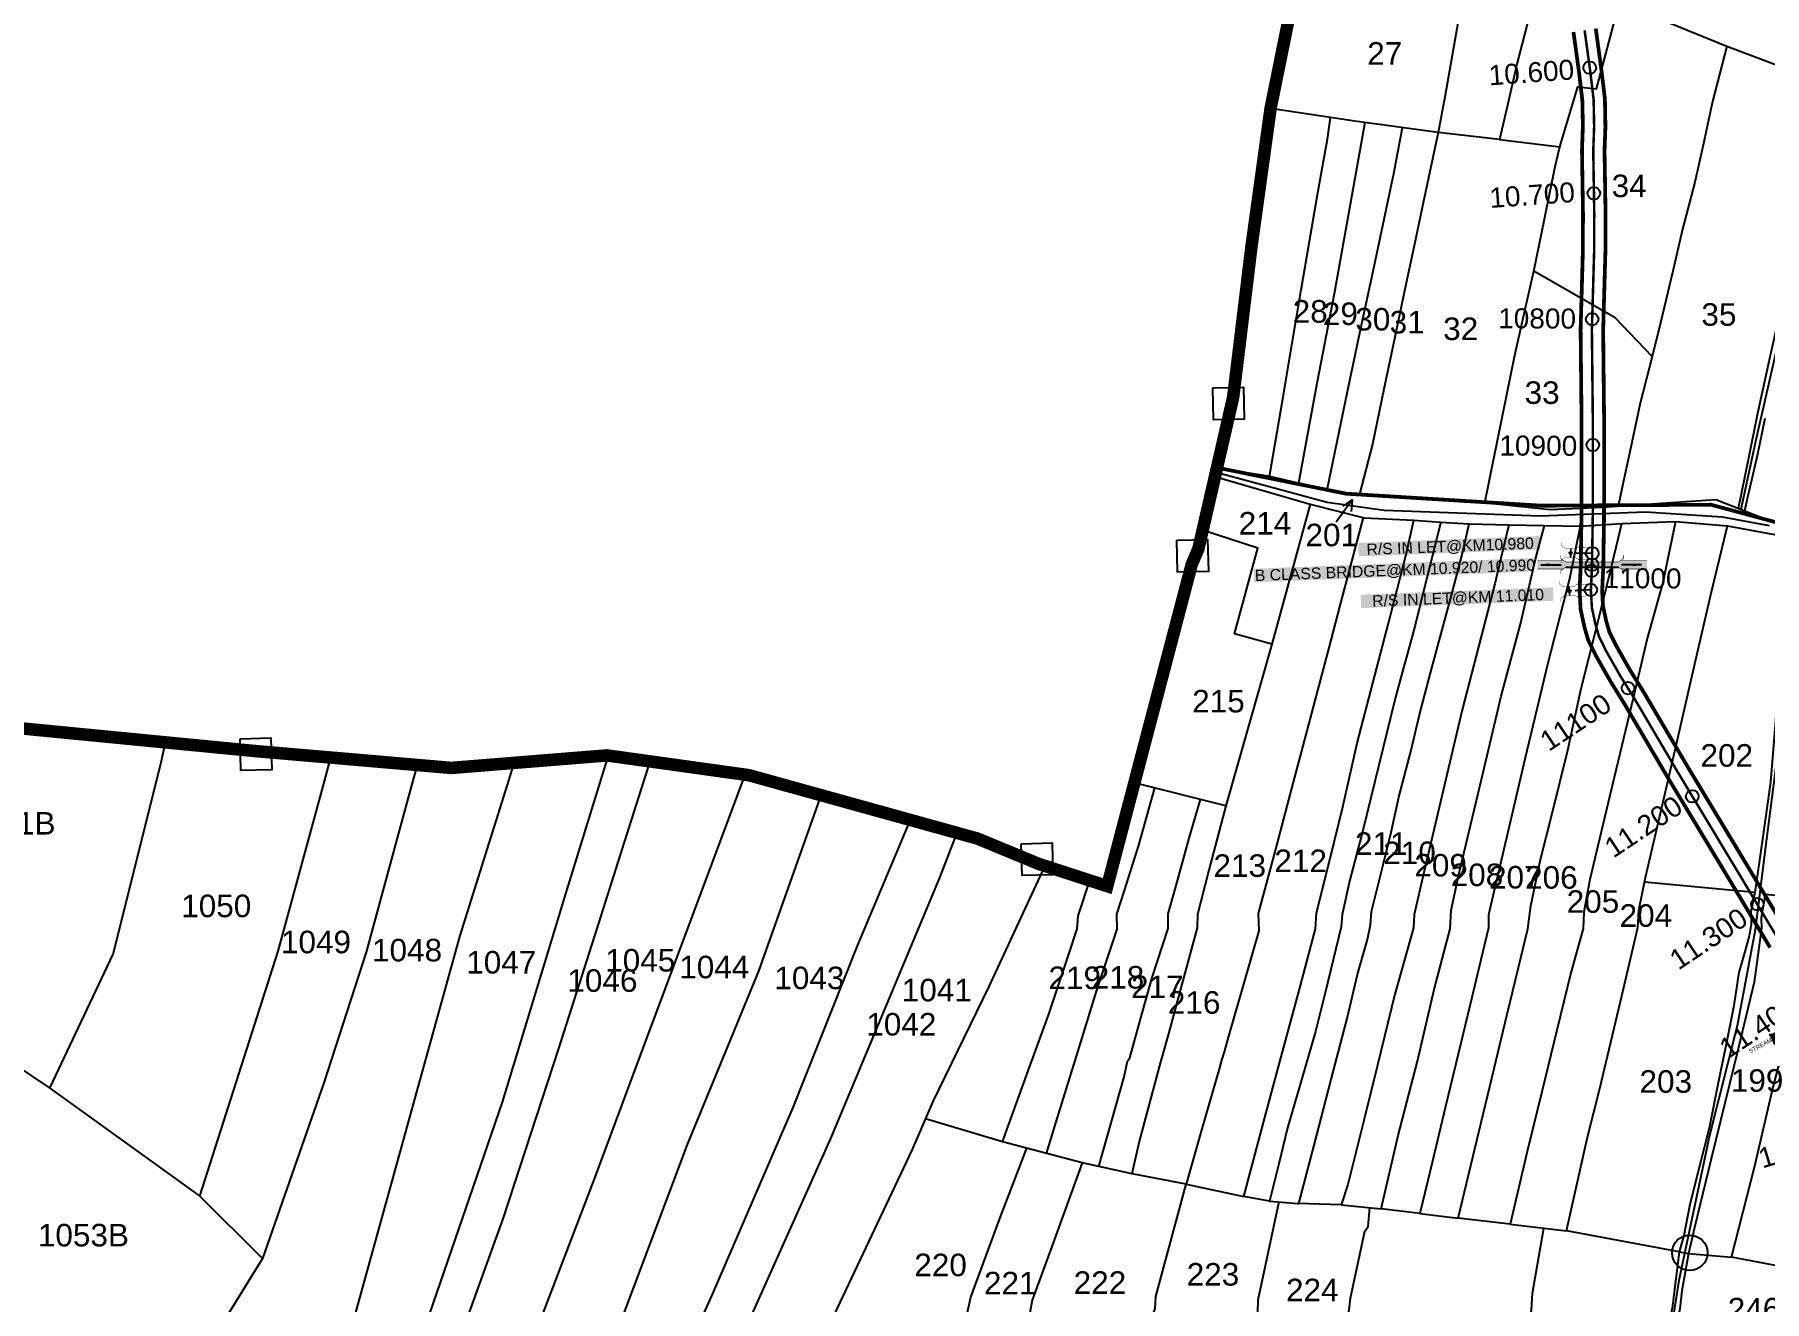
# Model space of a CAD drawing. Header units: inches. Extents: x 192867 to 224088, y 1602358 to 1617481.
# Drawn here: x 196895 to 198276, y 1611734 to 1612745 of the extents above; entities that cross this region are included whole.
import ezdxf
from ezdxf.enums import TextEntityAlignment as Align

# ---------------------------------------------------------------- set-up
doc = ezdxf.new("R2010")
doc.units = ezdxf.units.IN
doc.header["$LTSCALE"] = 15
doc.header["$MEASUREMENT"] = 0
doc.header["$PDMODE"] = 32
doc.header["$PDSIZE"] = 10
doc.linetypes.add('ACAD_ISO02W100', pattern=[15, 12, -3])
doc.linetypes.add('HIDDEN2', pattern=[0.1875, 0.125, -0.0625])
for name, color, linetype in [('BOUNDRY STONES', 240, 'Continuous'), ('CANAL1', 7, 'Continuous'), ('CSMark', 72, 'Continuous'), ('PLOTS', 7, 'Continuous'), ('PLOTS NO', 7, 'Continuous'), ('ROADS', 1, 'Continuous'), ('STRUCTURE', 5, 'Continuous'), ('text2', 7, 'Continuous'), ('VILLAGE BOUNDRY', 5, 'Continuous')]:
    doc.layers.add(name, color=color, linetype=linetype)
doc.styles.get("Standard").update_dxf_attribs({"font": 'arial.ttf'})
doc.dimstyles.get("Standard").update_dxf_attribs({"dimtxt": 0.18, "dimasz": 0.18, "dimexe": 0.18, "dimexo": 0.0625, "dimgap": 0.09, "dimtad": 0, "dimtih": 1, "dimtoh": 1, "dimdec": 4, "dimzin": 0, "dimdsep": 46, "dimtxsty": 'Standard', "dimcen": 0.09, "dimadec": 0, "dimazin": 0, "dimtfac": 1, "dimtdec": 4, "dimtofl": 0, "dimtmove": 0, "dimatfit": 3, "dimfxl": 1, "dimtolj": 1, "dimtzin": 0, "dimarcsym": 0})

# ---------------------------------------------------------------- blocks, each defined once
blk = doc.blocks.new('OT')
at = {"layer": 'STRUCTURE', "color": 190}
for points, const_width in [([(769751.4, 1706595.8), (769729.4, 1706595.8)], 0.5), ([(769775.2, 1706601.8), (769775.2, 1706597.8), (769769.2, 1706593.8), (769761.8, 1706593.8), (769754.4, 1706593.8), (769748.4, 1706597.8), (769748.4, 1706601.8)], 0.5), ([(769748.4, 1706573), (769748.4, 1706577), (769754.4, 1706581), (769761.8, 1706581), (769761.8, 1706581), (769761.8, 1706581), (769769.2, 1706581), (769775.2, 1706577), (769775.2, 1706573)], 0.5), ([(769761.8, 1706593.8), (769761.8, 1706581)], 2.5), ([(769751.4, 1706579), (769729.4, 1706579)], 0.5)]:
    blk.add_lwpolyline(points, dxfattribs=dict(at, const_width=const_width))
at = {"layer": 'STRUCTURE', "color": 0}
blk.add_circle((769761.8, 1706587.4), 1.87, dxfattribs=at)
blk.add_leader([(769732.6, 1706587.4), (769753.8, 1706587.4)], dimstyle='Standard', override={"dimasz": 10, "dimgap": 0.09, "dimtad": 0}, dxfattribs=at)
blk = doc.blocks.new('SLB')
at = {"layer": 'STRUCTURE'}
h = blk.add_hatch(dxfattribs=at)
h.set_pattern_fill('DOTS', color=6, scale=20, angle=320.3722, style=0)
h.set_pattern_definition([(320.372247934, (-159.4327, -72.9564), (1.2786241598, 0.5641323054), [0, -1.25])])
h.paths.add_polyline_path([(769699.5, 1706871.1), (769699.5, 1706861.1), (769729.1, 1706861.1), (769732.1, 1706863.1), (769792.1, 1706863.1), (769795.1, 1706861.1), (769824.7, 1706861.1), (769824.7, 1706871.1), (769795.1, 1706871.1), (769792.1, 1706869.1), (769732.1, 1706869.1), (769729.1, 1706871.1)])
at = {"layer": 'STRUCTURE', "color": 6, "linetype": 'ACAD_ISO02W100', "ltscale": 0.5, "const_width": 0.5}
for points in [[(769699.5, 1706871.1), (769729.1, 1706871.1)], [(769795.1, 1706871.1), (769824.7, 1706871.1)], [(769699.5, 1706861.1), (769729.1, 1706861.1)], [(769795.1, 1706861.1), (769824.7, 1706861.1)]]:
    blk.add_lwpolyline(points, dxfattribs=at)
at = {"layer": 'STRUCTURE', "color": 6, "const_width": 0.628}
for points in [[(769726.1, 1706877.1), (769726.1, 1706873.1), (769732.1, 1706869.1), (769792.1, 1706869.1), (769798.1, 1706873.1), (769798.1, 1706877.1)], [(769726.1, 1706855.1), (769726.1, 1706859.1), (769732.1, 1706863.1), (769792.1, 1706863.1), (769798.1, 1706859.1), (769798.1, 1706855.1)]]:
    blk.add_lwpolyline(points, dxfattribs=at)
at = {"layer": 'STRUCTURE', "color": 6}
blk.add_lwpolyline([(769732.1, 1706863.1), (769792.1, 1706863.1)], dxfattribs=at)
blk.add_lwpolyline([(769732.1, 1706863.1), (769792.1, 1706863.1)], dxfattribs=at)
at = {"layer": 'STRUCTURE', "color": 0}
blk.add_circle((769762.1, 1706866.1), 1.24, dxfattribs=at)
for points in [[(769703.8, 1706866), (769726.7, 1706866)], [(769818.6, 1706865.8), (769795.7, 1706865.8)]]:
    blk.add_leader(points, dimstyle='Standard', override={"dimasz": 10, "dimgap": 0.09, "dimtad": 0}, dxfattribs=at)
blk = doc.blocks.new('UT')
at = {"layer": 'STRUCTURE'}
h = blk.add_hatch(dxfattribs=at)
h.set_pattern_fill('DASH', color=150, scale=8, angle=-39.6278, style=0)
h.set_pattern_definition([(320.372247933, (-4370.464, -6260.8811), (1.40800153113, 0.132407282), [1, -1])])
h.paths.add_polyline_path([(765163, 1700681.9), (765165.6, 1700680.6), (765167.2, 1700680.3), (765169.1, 1700680), (765172.4, 1700679.6), (765176.4, 1700679.3), (765179.5, 1700679.5), (765183.1, 1700679.9), (765187.7, 1700680.9), (765188.9, 1700681.2), (765193.1, 1700682.2), (765196.1, 1700680.2), (765196.1, 1700672.2), (765193.1, 1700670.2), (765190.5, 1700670.8), (765188.1, 1700671.3), (765185.5, 1700671.8), (765183.6, 1700672.1), (765181, 1700672.5), (765180.3, 1700672.5), (765178.5, 1700672.6), (765176.7, 1700672.6), (765174.6, 1700672.5), (765172.5, 1700672.3), (765170.4, 1700672), (765168.5, 1700671.7), (765166.1, 1700671.2), (765165, 1700670.8), (765163, 1700669.7)])
h.paths.add_polyline_path([(765259.1, 1700682.2), (765256.1, 1700680.2), (765256.1, 1700672.2), (765259.1, 1700670.2), (765261.9, 1700671), (765264.4, 1700671.6), (765266.4, 1700672), (765269.1, 1700672.5), (765272.7, 1700673), (765276.1, 1700673.1), (765278.6, 1700672.9), (765281.2, 1700672.7), (765283.9, 1700672.3), (765286.4, 1700671.9), (765288, 1700671.3), (765289.2, 1700670.6), (765289.1, 1700682.7), (765287.6, 1700681.8), (765285.7, 1700681.2), (765283, 1700680.7), (765281.2, 1700680.4), (765276.7, 1700679.9), (765272.7, 1700679.9), (765268.7, 1700680.3), (765264.8, 1700681), (765261.2, 1700681.7)])
at = {"layer": 'STRUCTURE', "color": 150, "const_width": 0.628}
for points in [[(765190.1, 1700688.2), (765190.1, 1700684.2), (765196.1, 1700680.2), (765256.1, 1700680.2), (765262.1, 1700684.2), (765262.1, 1700688.2)], [(765190.1, 1700664.2), (765190.1, 1700668.2), (765196.1, 1700672.2), (765256.1, 1700672.2), (765262.1, 1700668.2), (765262.1, 1700664.2)]]:
    blk.add_lwpolyline(points, dxfattribs=at)
at = {"layer": 'STRUCTURE', "color": 150}
for points in [[(765196.1, 1700680.2), (765256.1, 1700680.2)], [(765196.1, 1700672.2), (765256.1, 1700672.2)], [(765196.1, 1700672.2), (765256.1, 1700672.2)]]:
    blk.add_lwpolyline(points, dxfattribs=at)
at = {"layer": 'STRUCTURE', "color": 0}
blk.add_circle((765226.1, 1700676.2), 1.89, dxfattribs=at)
at = {"layer": 'STRUCTURE', "color": 150}
for points in [[(765163, 1700681.9), (765164.4, 1700681.1), (765167.9, 1700680.2), (765171.2, 1700679.8), (765176.1, 1700679.4), (765184.7, 1700680.3), (765193.1, 1700682.2)], [(765289.1, 1700682.7), (765287.8, 1700681.9), (765284.3, 1700680.9), (765280.9, 1700680.4), (765276.1, 1700679.8), (765267.4, 1700680.5), (765259.1, 1700682.2)], [(765163, 1700669.7), (765164.3, 1700670.6), (765167.8, 1700671.6), (765171.2, 1700672.1), (765176, 1700672.6), (765184.7, 1700672), (765193.1, 1700670.2)], [(765289.2, 1700670.6), (765287.8, 1700671.4), (765284.2, 1700672.3), (765280.9, 1700672.7), (765276.1, 1700673.1), (765267.4, 1700672.2), (765259.1, 1700670.2)]]:
    blk.add_spline(points, degree=3, dxfattribs=at)
at = {"layer": 'STRUCTURE', "color": 0}
blk.add_text('STREAM', height=5, dxfattribs=at).set_placement((765148.2, 1700675.8), align=Align.MIDDLE_CENTER)
for points in [[(765190.9, 1700676), (765164.2, 1700675.8)], [(765289.3, 1700676.7), (765265.4, 1700676.4)]]:
    blk.add_leader(points, dimstyle='Standard', override={"dimasz": 10, "dimgap": 0.09, "dimtad": 0}, dxfattribs=at)

msp = doc.modelspace()

# ---------------------------------------------------------------- linework, layer by layer
at = {"layer": 'BOUNDRY STONES'}
for points in [[(197835.8, 1612463.1), (197860.3, 1612463.7), (197860.9, 1612438.2), (197836.4, 1612437.6)], [(197807.2, 1612341.5), (197831.7, 1612342.1), (197832.4, 1612316.6), (197807.8, 1612316)], [(197059.6, 1612183), (197084.1, 1612183.7), (197084.7, 1612158.2), (197060.2, 1612157.6)], [(197683, 1612099.2), (197707.6, 1612099.8), (197708.2, 1612074.3), (197683.7, 1612073.7)]]:
    msp.add_lwpolyline(points, close=True, dxfattribs=at)
at = {"layer": 'BOUNDRY STONES', "color": 1}
msp.add_circle((198216.5, 1611772.5), 14.1, dxfattribs=at)
at = {"layer": 'CANAL1', "color": 200, "const_width": 3}
for points in [[(198123.7, 1612747.4), (198128.1, 1612715.5), (198130.8, 1612692.7), (198131.2, 1612671.9), (198130.5, 1612652.6), (198131.3, 1612602.3), (198131.2, 1612572.4), (198129.4, 1612509.3), (198130.2, 1612433.4), (198130.1, 1612362), (198130.1, 1612360.3), (198129.5, 1612321.1), (198128.6, 1612301.3), (198129.4, 1612286.4), (198132.4, 1612272.4), (198135.5, 1612261.6), (198141.9, 1612248.8), (198153.5, 1612228.4), (198164.6, 1612210.5), (198199.1, 1612151.8), (198242.3, 1612080.2), (198280.7, 1612016.2)], [(198141.5, 1612750.1), (198145.9, 1612717.8), (198148.8, 1612694), (198149.2, 1612671.7), (198148.5, 1612652.4), (198149.3, 1612602.4), (198149.2, 1612572.2), (198147.4, 1612509.1), (198148.2, 1612433.4), (198148.1, 1612362), (198148.1, 1612360.2), (198147.5, 1612320.5), (198146.6, 1612301.4), (198147.3, 1612288.8), (198149.9, 1612276.8), (198152.4, 1612268.1), (198157.8, 1612257.3), (198168.9, 1612237.7), (198180, 1612219.8), (198214.6, 1612161), (198257.7, 1612089.5), (198296.3, 1612025.2)]]:
    msp.add_lwpolyline(points, dxfattribs=at)
at = {"layer": 'CANAL1', "color": 3, "linetype": 'HIDDEN2', "ltscale": 4, "true_color": 0x00ff00, "const_width": 2}
msp.add_lwpolyline([(198132.6, 1612748.7), (198137, 1612716.7), (198139.8, 1612693.3), (198140.2, 1612671.8), (198139.5, 1612652.5), (198140.3, 1612602.4), (198140.2, 1612572.3), (198138.4, 1612509.2), (198139.2, 1612433.4), (198139.1, 1612362), (198139.1, 1612360.2), (198138.5, 1612322), (198138.5, 1612320.8), (198137.6, 1612301.4), (198138.4, 1612287.6), (198141.2, 1612274.6), (198144, 1612264.9), (198149.8, 1612253), (198161.2, 1612233), (198172.3, 1612215.2), (198206.9, 1612156.4), (198250, 1612084.8), (198288.5, 1612020.7)], dxfattribs=at)
at = {"layer": 'PLOTS', "color": 0}
for points in [[(198064.8, 1612661.6), (198112.8, 1612655.6), (198127.2, 1612703.7), (198142.2, 1612702.1), (198160.4, 1612770.9), (198246, 1612736.1), (198309.6, 1612712), (198306.9, 1612761.7), (198279.9, 1612777.3), (198238.2, 1612806.3), (198206.4, 1612831.3), (198170.7, 1612857.4), (198184.6, 1612908.7), (198198.2, 1612958.8), (198207.3, 1612992.6)], [(198111.1, 1612852.6), (198099.3, 1612802.1), (198088.7, 1612760.8), (198078.8, 1612722.7), (198070.5, 1612686.6), (198064.8, 1612661.6), (198015.7, 1612667.2), (197949.1, 1612676.1), (197882, 1612686.2)], [(198038.2, 1612794.1), (198021.4, 1612697), (198015.7, 1612667.2), (198003.7, 1612610.9), (197996.7, 1612577.9), (197989.1, 1612542), (197981.1, 1612503.7), (197972.4, 1612462.2), (197963.2, 1612418.2), (197952.9, 1612378.3)], [(198246, 1612736.1), (198234.8, 1612691.9), (198227.4, 1612658.3), (198220.6, 1612627.4), (198210.7, 1612589.9), (198203, 1612556.5), (198193.3, 1612515.1), (198186.5, 1612488.3), (198177, 1612451), (198169.5, 1612415.8), (198162.6, 1612383.8), (198159.3, 1612368.5)], [(198255.4, 1612366.8), (198263.6, 1612407.2), (198270.8, 1612443.1), (198280.8, 1612488), (198290.1, 1612529.5), (198300, 1612574.1), (198308.9, 1612614.2), (198313.7, 1612635.5), (198311.3, 1612676.8), (198309.6, 1612712)], [(197881.2, 1612392.4), (197891.8, 1612454.5), (197899.3, 1612499), (197906.5, 1612541.4), (197920, 1612620.5), (197927.3, 1612661.7), (197929.9, 1612679)], [(197957.2, 1612675), (197932.7, 1612538.2), (197919, 1612466.7), (197904.2, 1612387)], [(197927.2, 1612381.7), (197943.2, 1612458.9), (197953.2, 1612507.2), (197963.8, 1612556.5), (197980.4, 1612634.4), (197987.2, 1612671)], [(198052.9, 1612371.4), (198066.6, 1612438.3), (198076.8, 1612489.2), (198085.4, 1612527), (198092.1, 1612556.5), (198100.6, 1612597.8), (198109.2, 1612640.1), (198112.8, 1612655.6)], [(198186.5, 1612488.3), (198157.1, 1612519.1), (198092.1, 1612556.5)], [(198276.4, 1612438.8), (198270.4, 1612409), (198262.4, 1612374.5), (198260.2, 1612364.9)], [(197837.6, 1612392.4), (197913.5, 1612370.2), (197956.6, 1612359.5), (197996.2, 1612357.6), (198017.8, 1612355.9), (198040.5, 1612354.5), (198072.1, 1612353.7), (198129, 1612352.7), (198162.4, 1612355), (198205.2, 1612356.6), (198246.6, 1612352.9), (198294.2, 1612344.3)], [(198290.9, 1612352.7), (198237.3, 1612373.9), (198146.9, 1612367.7), (198105.1, 1612365.9), (198036.7, 1612373.1), (197937.5, 1612379.3), (197880.1, 1612392.7), (197839.1, 1612399)], [(197955.9, 1612359.7), (197937.3, 1612289.5), (197928.4, 1612255.7), (197919.3, 1612221.4), (197909.7, 1612185.4), (197897.5, 1612139.3), (197885.5, 1612093.7), (197872.1, 1612043.5), (197872.6, 1612029.6), (197860.4, 1611987), (197848.4, 1611945.5), (197844.9, 1611933.1), (197842.9, 1611926.4), (197841.1, 1611920.1), (197827.2, 1611871.4), (197814.5, 1611827.2), (197771.4, 1611835.5), (197731.6, 1611844.3), (197668, 1611861.2), (197606.5, 1611879.5)], [(197913.5, 1612370.2), (197883, 1612258.6), (197853.2, 1612266.7), (197871.9, 1612335.3), (197827.7, 1612349.5)], [(197814.5, 1611827.2), (197860.6, 1611817.5), (197877.5, 1611880.6), (197891.5, 1611933), (197904.7, 1611981.9), (197917.9, 1612031.2), (197918.5, 1612043.9), (197929.7, 1612088.5), (197939.7, 1612128.7), (197951, 1612179.5), (197963.6, 1612227.3), (197976.2, 1612275.3), (197990.1, 1612330.2), (197996.2, 1612357.6)], [(198017.8, 1612355.9), (198005.1, 1612305.1), (197997.4, 1612273.8), (197981.6, 1612216.1), (197968.4, 1612161.8), (197955.9, 1612110.7), (197945.2, 1612070.3), (197939.2, 1612042.7), (197938.2, 1612032.7), (197931.8, 1612006.4), (197925.4, 1611980.1), (197917.9, 1611949.3), (197907.2, 1611912.5), (197895.5, 1611872.3), (197888.5, 1611843.6), (197881.2, 1611813.6), (197860.6, 1611817.5)], [(197881.2, 1611813.6), (197903.8, 1611812), (197904.5, 1611812), (197916.7, 1611858.4), (197924.2, 1611887.3), (197932.2, 1611918.1), (197943.1, 1611959.7), (197951.4, 1611994.7), (197959.4, 1612022.7), (197961.6, 1612034.3), (197962.5, 1612045), (197971.8, 1612082.4), (197978.3, 1612108.5), (197984.4, 1612136.3), (197993.9, 1612172.7), (198000.7, 1612202.2), (198009.4, 1612234.5), (198017.3, 1612264.2), (198026.5, 1612298.5), (198035.5, 1612332.2), (198040.5, 1612354.5)], [(198072.1, 1612353.7), (198064.4, 1612321.5), (198060.9, 1612306.8), (198047.9, 1612256.3), (198035, 1612206.2), (198026.2, 1612168.8), (198013.4, 1612114.5), (198004.4, 1612076.3), (197996.5, 1612042.7), (197996, 1612032.1), (197981.2, 1611979.1), (197967.2, 1611922.4), (197956.6, 1611879.2), (197943.7, 1611827), (197938.3, 1611810.8), (197903.8, 1611812)], [(197938.3, 1611810.8), (197970.1, 1611807.6), (197983.8, 1611866.1), (197999.2, 1611925.4), (198012.4, 1611982.7), (198025.4, 1612031.1), (198026.1, 1612046.1), (198032.3, 1612074.6), (198051.3, 1612155.1), (198065.9, 1612216.9), (198081.3, 1612274.6), (198093.5, 1612326.4), (198100.5, 1612353.2)], [(198129, 1612352.7), (198120.6, 1612310.6), (198113.1, 1612281.6), (198102.9, 1612242.4), (198094.4, 1612206.6), (198085, 1612166.8), (198075, 1612124.3), (198066.3, 1612086.9), (198057.4, 1612049.3), (198055.8, 1612042.4), (198056, 1612031.9), (198052.8, 1612018.6), (198042.6, 1611976.4), (198033.8, 1611940), (198021.5, 1611889.2), (198011.1, 1611845.8), (198001, 1611803.9), (197970.1, 1611807.6)], [(198001, 1611803.9), (198031.7, 1611800.2), (198048.4, 1611869.9), (198060.4, 1611919.7), (198070.5, 1611962), (198079.8, 1612000.4), (198087.2, 1612031.3), (198089.7, 1612049.6), (198097.5, 1612086.6), (198106.6, 1612123.3), (198119.1, 1612173.8), (198129.9, 1612223), (198142.5, 1612273.7), (198153.3, 1612317.1), (198162.4, 1612355)], [(198205.2, 1612356.6), (198194.9, 1612307.7), (198182.5, 1612263.1), (198171.3, 1612215.5), (198159.1, 1612164.2), (198148.5, 1612119.8), (198136.8, 1612070.5), (198132.1, 1612044.6), (198131.4, 1612031.5), (198121.6, 1611996.2), (198110.4, 1611950.2), (198098.7, 1611902.1), (198086.8, 1611853.3), (198073.2, 1611795.3), (198031.7, 1611800.2)], [(198073.3, 1611795.3), (198118.2, 1611790), (198134.9, 1611864.9), (198144.6, 1611902.6), (198162.5, 1611978.7), (198175.1, 1612032.3), (198176, 1612046.2), (198181.2, 1612072.2), (198194.1, 1612128.1), (198206.1, 1612180.1), (198221.5, 1612246.3), (198233.9, 1612300.2), (198246.6, 1612352.9)], [(198287.5, 1612345.5), (198289.4, 1612315.3), (198291.5, 1612281.5), (198288.2, 1612240.4), (198284.6, 1612194.2), (198280.9, 1612148.3), (198274.5, 1612102.9), (198268.5, 1612060.1), (198180.5, 1612068.5)], [(197883, 1612258.6), (197846.3, 1612129.5), (197773.2, 1612147.7)], [(197789.2, 1612143.7), (197776.6, 1612098), (197765.1, 1612061.9), (197759, 1612042.9), (197759.3, 1612030.9), (197743.1, 1611982.2), (197728.1, 1611933.7), (197710.6, 1611877.1), (197702.8, 1611851.9)], [(197744.9, 1611841.3), (197765.1, 1611912.9), (197767.7, 1611925.4), (197769.6, 1611928.3), (197779.5, 1611963.8), (197787.5, 1611992.4), (197795.7, 1612017.6), (197800.3, 1612031.6), (197800.3, 1612043.2), (197805.7, 1612062.8), (197817, 1612103.7), (197826.1, 1612134.5)], [(197846.3, 1612129.5), (197832.8, 1612078), (197823.6, 1612042.6), (197823.5, 1612032.1), (197812, 1611989.9), (197799.9, 1611945.5), (197795.4, 1611929.4), (197794.1, 1611925), (197777, 1611861.4), (197771.3, 1611835.5)], [(197668, 1611861.2), (197688.6, 1611917.7), (197704.7, 1611962.3), (197720.6, 1612010.2), (197727.5, 1612031.2), (197728.5, 1612041.5), (197737.7, 1612069.8)], [(198268.5, 1612060.1), (198265.3, 1612044.9), (198265.5, 1612034.8), (198264, 1612025.6), (198260.7, 1612013.8), (198255.8, 1611996.4), (198251.3, 1611968.4), (198245.2, 1611937.8), (198239.3, 1611908.3), (198232.1, 1611872.1), (198224.4, 1611841.7), (198216.7, 1611811.1), (198211.7, 1611786.4), (198208, 1611773.3), (198118.2, 1611790)], [(198276.7, 1612058.6), (198273.5, 1612040.1), (198273.9, 1612031.8), (198268, 1611988.5), (198255.1, 1611935.5), (198244.8, 1611893), (198233.7, 1611847.5), (198220.4, 1611792.6), (198215.4, 1611771.9), (198210.1, 1611742.2), (198208.5, 1611727.8), (198202.1, 1611695.9), (198188.2, 1611634), (198179.7, 1611595.7), (198170.2, 1611553.2), (198168.1, 1611543.9), (198163.3, 1611487.7), (198161.6, 1611457.6), (198168.3, 1611378.8), (198158.3, 1611308.7), (198151.5, 1611249.4), (198144.3, 1611250.6)], [(198208, 1611773.3), (198215.4, 1611772), (198249.9, 1611769.1), (198268.5, 1611842), (198282.5, 1611902.6), (198296.5, 1611955.6), (198311.4, 1612012.2), (198317.2, 1612033.9), (198316.7, 1612045.6), (198318.6, 1612054.4), (198276.7, 1612058.6)], [(198318.6, 1612054.4), (198381.1, 1612048.1), (198379.4, 1612031.8), (198373.2, 1612001.4), (198364.9, 1611961.2), (198356.8, 1611921.6), (198340.1, 1611846.2), (198328.7, 1611786.7), (198322.6, 1611755.1), (198249.9, 1611769.1)], [(197620.2, 1611671.8), (197640.1, 1611725.2), (197642.7, 1611737), (197666.8, 1611802.1), (197687.5, 1611856)], [(197731.6, 1611844.3), (197707.4, 1611777.4), (197691.7, 1611734.7), (197689.8, 1611724.6), (197672.8, 1611683)], [(197774.2, 1611680.5), (197789.8, 1611728.1), (197790.5, 1611737.6), (197814.5, 1611827.2)], [(197888.5, 1611813.1), (197871.8, 1611734.7), (197871.5, 1611725.1), (197861.4, 1611683.9), (197901.5, 1611680.1), (197932.3, 1611677)], [(198078.6, 1611671.1), (198038.3, 1611666.2), (197932.3, 1611677), (197944.6, 1611727.2), (197945.8, 1611736.4), (197957.3, 1611789.7), (197959.8, 1611793.5), (197961.2, 1611808.5)], [(198208, 1611773.3), (198204, 1611741), (198202.4, 1611728.2), (198195.4, 1611693.8), (198078.6, 1611671.1), (198090.2, 1611726.8), (198090.9, 1611740.2), (198100, 1611792.1)]]:
    msp.add_lwpolyline(points, dxfattribs=at)
at = {"layer": 'PLOTS', "color": 0, "const_width": 3}
msp.add_lwpolyline([(197839.2, 1612399.5), (197942.3, 1612378.7), (198098.5, 1612369.1), (198233.4, 1612369.9), (198293.7, 1612353.6)], dxfattribs=at)
at = {"layer": 'PLOTS'}
for points in [[(196663.3, 1612131.9), (196685.4, 1612082.6), (196727.7, 1611996.8), (196742.7, 1611966.3), (196818.7, 1611963.6), (196907.6, 1611904), (196958.1, 1612011.1), (196996.2, 1612163), (197000, 1612180.1)], [(196907.6, 1611904), (197027.3, 1611817.7), (197089.9, 1612013.5), (197124.9, 1612142.2), (197132, 1612168)], [(197353.3, 1612169.5), (197319.9, 1612061.7), (197268.7, 1611892.7), (197204.7, 1611706.9)], [(197233.1, 1611698.6), (197269.6, 1611800.4), (197314, 1611935.6), (197342.6, 1612025.7), (197364.7, 1612095.3), (197386.8, 1612164.9)], [(197200.8, 1612162.1), (197191.8, 1612129.1), (197160.1, 1612012.6), (197126.4, 1611908.1), (197077.3, 1611767.9), (197027.3, 1611817.7)], [(197149.2, 1611715.2), (197202.5, 1611907.6), (197235.2, 1612025.8), (197274.2, 1612150.5), (197278.2, 1612163.8)], [(197462.3, 1612154.3), (197429.1, 1612064.9), (197383.6, 1611943.2), (197341.7, 1611830.9), (197282.6, 1611675.6)], [(197345.3, 1611669.2), (197416.6, 1611858.9), (197473.4, 1611997.3), (197521, 1612130.9), (197523.4, 1612137.9)], [(197594.2, 1612118.2), (197551.9, 1612017.6), (197500.7, 1611888.5), (197436, 1611738.8), (197403.7, 1611667.9)], [(197443, 1611667), (197531, 1611863.8), (197617.6, 1612071.3), (197631.7, 1612107.8)], [(197701.7, 1612081.5), (197699.6, 1612077.1), (197657, 1611985.1), (197612.4, 1611893.3), (197595.9, 1611854.9), (197547.3, 1611751.9), (197511.6, 1611676.4)], [(197077.3, 1611767.9), (197045.1, 1611715.8), (196951.4, 1611704.4), (196902, 1611669.8), (196831.9, 1611797.8), (196781.9, 1611889.1), (196742.7, 1611966.3)]]:
    msp.add_lwpolyline(points, dxfattribs=at)
at = {"layer": 'PLOTS NO'}
for points in [[(197947.2, 1612373.9), (197934.4, 1612356)], [(197939.8, 1612368.8), (197947.2, 1612373.9), (197946.4, 1612364.6)]]:
    msp.add_lwpolyline(points, dxfattribs=at)
at = {"layer": 'ROADS'}
for points in [[(198424.5, 1613552.1), (198380.4, 1613359), (198367.3, 1613304.5), (198360.2, 1613267.5), (198353.7, 1613242.5), (198348.8, 1613172.9), (198345.4, 1613123.3), (198344.9, 1613054.3), (198342.2, 1613032.3), (198327.3, 1612978.8), (198313.6, 1612929.3), (198301.6, 1612874.4), (198301.5, 1612855.3), (198307.7, 1612783.9), (198310.5, 1612758), (198311.8, 1612717.7), (198315.1, 1612660.3), (198316, 1612632.4), (198302.2, 1612573.3), (198293.2, 1612526.5), (198269.5, 1612422.9), (198257.4, 1612366)], [(197838.4, 1612396), (197927, 1612372), (197972.5, 1612365.6), (198097.1, 1612361.1), (198181.2, 1612364.1), (198242.4, 1612360.1), (198279.9, 1612353.2)], [(198290.2, 1612350.7), (198293.2, 1612309.5), (198295.3, 1612280.5), (198289.7, 1612196.1), (198276.8, 1612094.8), (198268.6, 1612030.5), (198254.3, 1611953.7), (198232.2, 1611866.3), (198217.1, 1611794.6), (198207.8, 1611750.5), (198197.5, 1611684.5), (198176.8, 1611597.2), (198166.4, 1611543.9), (198161.8, 1611486.5), (198158.7, 1611452.5), (198164.4, 1611382.2), (198157.2, 1611318.5), (198150.6, 1611275.1), (198147.1, 1611251.7), (198150.2, 1611229.4), (198153.8, 1611221.5)]]:
    msp.add_lwpolyline(points, dxfattribs=at)
at = {"layer": 'text2', "color": 2}
for p in [(198136.7, 1612718.9), (198140, 1612618.6), (198138.6, 1612518.1), (198139.2, 1612417.6), (198138.3, 1612317.1), (198167.2, 1612223.4), (198218.5, 1612137), (198270.4, 1612050.9)]:
    msp.add_point(p, dxfattribs=at)
at = {"layer": 'text2', "color": 2, "linetype": 'Continuous'}
for p in [(198138.7, 1612331, 1), (198138.5, 1612322, 1), (198137.6, 1612301.9, 1)]:
    msp.add_point(p, dxfattribs=at)
at = {"layer": 'VILLAGE BOUNDRY', "color": 5, "linetype": 'HIDDEN2', "ltscale": 14, "const_width": 10}
msp.add_lwpolyline([(198369.2, 1613573), (198241.4, 1613511.9), (198210.9, 1613510.8), (198019.9, 1613501.4), (198009.7, 1613497.2), (197957.2, 1613090.4), (197926.1, 1612932.7), (197906.7, 1612808.6), (197882, 1612686.6), (197866.6, 1612575.2), (197852.1, 1612455.7), (197824.3, 1612334.5), (197819.1, 1612322.5), (197751.6, 1612065.3), (197696.8, 1612083.1), (197648, 1612103.3), (197465.6, 1612153.9), (197352.3, 1612169.7), (197228.1, 1612159.7), (197070.1, 1612173.3), (196865.2, 1612193.2)], dxfattribs=at)

# ---------------------------------------------------------------- block references
at = {"layer": 'STRUCTURE', "color": 0}
for name, p, xscale, yscale, zscale, rotation in [('OT', (644789.5, 2560828.8, 1), 0.5599999999999999, 0.5599999999999999, 0.5599999999999999, 179.0611478312188), ('OT', (574885.7, 2590670.9, 1), 0.5599999999999999, 0.5599999999999999, 0.5599999999999999, 183.2164711085915), ('UT', (308653.8, 311202.2), 0.7, 0.7, 0.7, 29.07389683366773)]:
    msp.add_blockref(name, p, dxfattribs=dict(at, xscale=xscale, yscale=yscale, zscale=zscale, rotation=rotation))
at = {"layer": 'STRUCTURE', "color": 0, "xscale": 0.7, "yscale": 0.7, "zscale": 0.7}
msp.add_blockref('SLB', (-340694.9, 417515.8, 1), dxfattribs=at)

# ---------------------------------------------------------------- texts
at = {"layer": 'CSMark', "color": 1}
for s, rotation, p in [('10.600', 4.0924, (198056, 1612712.7)), ('10.700', 4.0924, (198056.6, 1612614.8)), ('10800', 359.7104, (198063.6, 1612518.8)), ('10900', 359.7104, (198064.6, 1612417.2)), ('11000', 359.7104, (198147.8, 1612311.3)), ('11100', 33.7046, (198099.5, 1612179)), ('11.200', 33.7046, (198151.1, 1612093.9)), ('11.300', 33.7046, (198203, 1612004.4)), ('11.400', 33.7046, (198242.7, 1611933.7)), ('11.500', 16.8482, (198272, 1611847.4))]:
    msp.add_text(s, height=16, rotation=rotation, dxfattribs=at).set_placement(p, align=Align.MIDDLE_LEFT)
at = {"layer": 'PLOTS NO'}
for s, p in [('27', (197959.1, 1612721.3)), ('34', (198154.2, 1612615.5)), ('28', (197899.6, 1612515.3)), ('29', (197923.7, 1612513.4)), ('30', (197949.6, 1612509)), ('31', (197977, 1612506.7)), ('35', (198225.8, 1612512.8)), ('32', (198019.7, 1612501.4)), ('33', (198084.7, 1612450.4)), ('214', (197856.5, 1612346.1)), ('201', (197909.8, 1612336.7)), ('215', (197819.4, 1612204)), ('202', (198225.1, 1612160.7)), ('1051B', (196839.5, 1612106.5)), ('211', (197949.3, 1612090.3)), ('210', (197971.9, 1612082.9)), ('213', (197836.4, 1612072.7)), ('212', (197885, 1612076.5)), ('209', (197996.7, 1612073)), ('208', (198025.7, 1612065.3)), ('207', (198056.3, 1612063.4)), ('206', (198085.1, 1612063.3)), ('1050', (197012.5, 1612040.5)), ('205', (198118.3, 1612044)), ('204', (198160.5, 1612032.8)), ('1049', (197092.1, 1612011.7)), ('1048', (197164.8, 1612005.2)), ('1047', (197240, 1611995.5)), ('1045', (197350.9, 1611997.1)), ('1046', (197320.7, 1611980.9)), ('1044', (197410, 1611991.7)), ('1043', (197485.9, 1611983)), ('219', (197704.7, 1611983.1)), ('218', (197739.2, 1611983.5)), ('1041', (197587.6, 1611973.3)), ('217', (197770.6, 1611975.9)), ('216', (197800, 1611963.4)), ('1042', (197559.3, 1611946)), ('203', (198176.4, 1611900.3)), ('199', (198249.3, 1611901.1)), ('1053B', (196898.1, 1611777.6)), ('220', (197597.6, 1611753.8)), ('223', (197815, 1611746.3)), ('221', (197653.2, 1611739.3)), ('222', (197724.8, 1611739.7)), ('224', (197894.3, 1611733.8)), ('246', (198246.8, 1611718.5))]:
    msp.add_text(s, height=18, dxfattribs=at).set_placement(p)
at = {"layer": 'STRUCTURE', "color": 5, "char_height": 9, "attachment_point": 1, "rotation": 2.1934, "bg_fill": 1, "box_fill_scale": 1.1, "bg_fill_color": 7, "bg_fill_true_color": 16777215, "bg_fill_transparency": 0}
for s, insert, width in [('\\pi5.53152;R/S IN LET@KM10.980', (197952.8, 1612338.5), 143.129), ('\\pi-0.19136;B CLASS BRIDGE@KM 10.920/ 10.990', (197869.4, 1612317.9), 221.916), ('\\pi8.13015;R/S IN LET@KM 11.010', (197954.8, 1612297.2), 151.819)]:
    msp.add_mtext(s, dxfattribs=dict(at, insert=insert, width=width))

doc.saveas('drawing.dxf')
